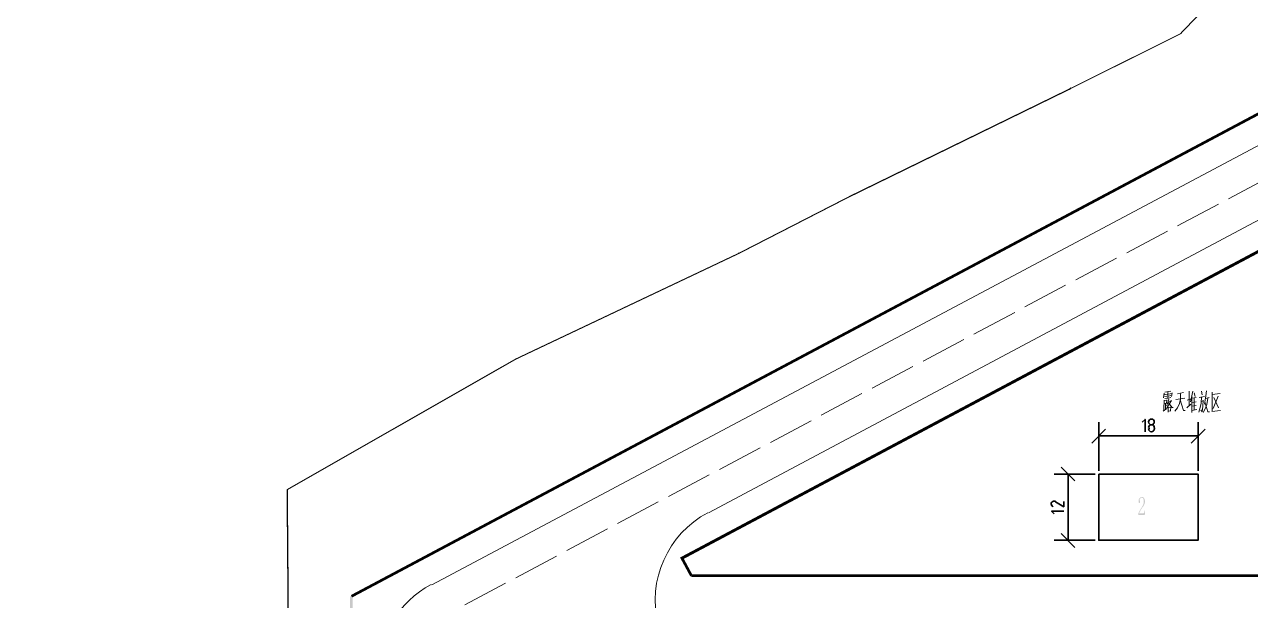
# Model space of a CAD drawing. Header units: millimetres. Extents: x 2315 to 4619, y 1334 to 1897.
# Drawn here: x 3229.7 to 3451.7, y 1636.6 to 1740.8 of the extents above; entities that cross this region are included whole.
import ezdxf

# ---------------------------------------------------------------- set-up
doc = ezdxf.new("R2010")
doc.units = ezdxf.units.MM
doc.linetypes.add('PDF_IMPORT', pattern=[1, 0.8, -0.2])
for name, color, linetype, true_color in [('PDF_0', 9, 'Continuous', 0x808080), ('PDF_0-新增征地', 7, 'Continuous', 0x00a5dd), ('PDF_站场道路', 7, 'Continuous', 0x957000), ('PDF_转运站初步方案', 7, 'Continuous', 0x00b85c)]:
    doc.layers.add(name, color=color, linetype=linetype, true_color=true_color)
doc.layers.add('PDF_粗实线层', color=7, linetype='Continuous')
doc.layers.add('PDF_细实线层', color=7, linetype='Continuous')

msp = doc.modelspace()

# ---------------------------------------------------------------- hatches: boundary and pattern name
at = {"layer": 'PDF_细实线层', "transparency": 33554559}
msp.add_hatch(color=256, dxfattribs=at).paths.add_polyline_path([(3432.35, 1654.47), (3432.35, 1654.53), (3432.35, 1654.59), (3432.35, 1654.65), (3432.35, 1654.71), (3432.35, 1654.77), (3432.35, 1654.77), (3432.35, 1654.83), (3432.35, 1654.89), (3432.29, 1654.89), (3432.29, 1654.95), (3432.29, 1655.02), (3432.29, 1655.02), (3432.23, 1655.08), (3432.23, 1655.08), (3432.23, 1655.08), (3432.17, 1655.14), (3432.17, 1655.14), (3432.11, 1655.14), (3432.11, 1655.14), (3432.05, 1655.2), (3432.05, 1655.2), (3431.99, 1655.2), (3431.99, 1655.2), (3431.93, 1655.2), (3431.93, 1655.2), (3431.87, 1655.2), (3431.87, 1655.14), (3431.8, 1655.14), (3431.8, 1655.14), (3431.74, 1655.08), (3431.74, 1655.08), (3431.74, 1655.08), (3431.68, 1655.02), (3431.68, 1655.02), (3431.68, 1654.95), (3431.62, 1654.95), (3431.62, 1654.89), (3431.62, 1654.83), (3431.62, 1654.83), (3431.62, 1654.77), (3431.62, 1654.77), (3431.62, 1654.71), (3431.62, 1654.65), (3431.62, 1654.65), (3431.68, 1654.59), (3431.68, 1654.59), (3431.68, 1654.53), (3431.68, 1654.47), (3431.68, 1654.47), (3431.68, 1654.4), (3431.68, 1654.34), (3431.68, 1654.34), (3431.68, 1654.28), (3431.62, 1654.28), (3431.62, 1654.22), (3431.62, 1654.22), (3431.56, 1654.22), (3431.56, 1654.22), (3431.5, 1654.22), (3431.5, 1654.28), (3431.44, 1654.28), (3431.44, 1654.28), (3431.44, 1654.34), (3431.44, 1654.34), (3431.44, 1654.4), (3431.44, 1654.47), (3431.44, 1654.53), (3431.44, 1654.59), (3431.44, 1654.59), (3431.44, 1654.65), (3431.44, 1654.71), (3431.44, 1654.77), (3431.44, 1654.77), (3431.44, 1654.83), (3431.44, 1654.89), (3431.5, 1654.89), (3431.5, 1654.95), (3431.5, 1655.02), (3431.56, 1655.02), (3431.56, 1655.08), (3431.56, 1655.08), (3431.62, 1655.14), (3431.62, 1655.14), (3431.68, 1655.14), (3431.68, 1655.2), (3431.68, 1655.2), (3431.74, 1655.26), (3431.74, 1655.26), (3431.8, 1655.26), (3431.8, 1655.26), (3431.87, 1655.32), (3431.87, 1655.32), (3431.93, 1655.32), (3431.93, 1655.32), (3431.99, 1655.32), (3431.99, 1655.32), (3432.05, 1655.32), (3432.05, 1655.32), (3432.11, 1655.32), (3432.17, 1655.32), (3432.17, 1655.32), (3432.23, 1655.26), (3432.23, 1655.26), (3432.29, 1655.26), (3432.29, 1655.26), (3432.29, 1655.2), (3432.35, 1655.2), (3432.35, 1655.2), (3432.41, 1655.14), (3432.41, 1655.14), (3432.41, 1655.14), (3432.41, 1655.08), (3432.48, 1655.08), (3432.48, 1655.02), (3432.48, 1654.95), (3432.54, 1654.95), (3432.54, 1654.89), (3432.54, 1654.83), (3432.54, 1654.83), (3432.54, 1654.77), (3432.54, 1654.71), (3432.6, 1654.71), (3432.6, 1654.65), (3432.6, 1654.59), (3432.6, 1654.53), (3432.6, 1654.53), (3432.6, 1654.47), (3432.6, 1654.47), (3432.6, 1654.4), (3432.6, 1654.34), (3432.54, 1654.28), (3432.54, 1654.28), (3432.54, 1654.22), (3432.54, 1654.16), (3432.54, 1654.1), (3432.54, 1654.1), (3432.48, 1654.04), (3432.48, 1654.04), (3432.48, 1653.98), (3432.48, 1653.92), (3432.41, 1653.92), (3432.41, 1653.86), (3432.41, 1653.79), (3432.35, 1653.79), (3432.35, 1653.73), (3432.35, 1653.73), (3432.29, 1653.67), (3432.29, 1653.67), (3432.29, 1653.61), (3432.23, 1653.55), (3432.23, 1653.55), (3432.17, 1653.49), (3432.17, 1653.43), (3432.11, 1653.43), (3432.11, 1653.37), (3432.05, 1653.37), (3432.05, 1653.31), (3432.05, 1653.24), (3431.99, 1653.24), (3431.99, 1653.18), (3431.99, 1653.18), (3431.93, 1653.12), (3431.93, 1653.12), (3431.93, 1653.06), (3431.87, 1653.06), (3431.87, 1653), (3431.87, 1653), (3431.8, 1652.94), (3431.8, 1652.94), (3431.8, 1652.88), (3431.74, 1652.88), (3431.74, 1652.82), (3431.74, 1652.82), (3431.74, 1652.76), (3431.68, 1652.69), (3431.68, 1652.69), (3431.62, 1652.63), (3431.62, 1652.57), (3431.56, 1652.51), (3431.56, 1652.51), (3431.56, 1652.45), (3431.56, 1652.45), (3431.5, 1652.39), (3431.5, 1652.39), (3431.5, 1652.39), (3432.23, 1652.39), (3432.29, 1652.39), (3432.29, 1652.39), (3432.35, 1652.39), (3432.35, 1652.39), (3432.41, 1652.45), (3432.41, 1652.45), (3432.41, 1652.51), (3432.48, 1652.51), (3432.48, 1652.57), (3432.48, 1652.63), (3432.48, 1652.63), (3432.48, 1652.69), (3432.54, 1652.76), (3432.54, 1652.76), (3432.54, 1652.82), (3432.54, 1652.88), (3432.6, 1652.88), (3432.54, 1652.08), (3431.38, 1652.08), (3431.38, 1652.33), (3431.38, 1652.39), (3431.38, 1652.39), (3431.44, 1652.45), (3431.44, 1652.45), (3431.44, 1652.51), (3431.44, 1652.51), (3431.5, 1652.57), (3431.5, 1652.63), (3431.56, 1652.69), (3431.56, 1652.69), (3431.56, 1652.76), (3431.56, 1652.76), (3431.62, 1652.82), (3431.62, 1652.82), (3431.62, 1652.88), (3431.68, 1652.88), (3431.68, 1652.94), (3431.68, 1652.94), (3431.74, 1653), (3431.74, 1653), (3431.74, 1653.06), (3431.8, 1653.12), (3431.8, 1653.12), (3431.8, 1653.18), (3431.87, 1653.18), (3431.87, 1653.24), (3431.93, 1653.31), (3431.93, 1653.31), (3431.93, 1653.37), (3431.99, 1653.37), (3431.99, 1653.43), (3431.99, 1653.43), (3432.05, 1653.49), (3432.05, 1653.55), (3432.11, 1653.55), (3432.11, 1653.61), (3432.11, 1653.67), (3432.17, 1653.67), (3432.17, 1653.73), (3432.17, 1653.73), (3432.17, 1653.79), (3432.23, 1653.86), (3432.23, 1653.86), (3432.23, 1653.92), (3432.23, 1653.92), (3432.29, 1653.98), (3432.29, 1654.04), (3432.29, 1654.1), (3432.29, 1654.1), (3432.35, 1654.16), (3432.35, 1654.22), (3432.35, 1654.28), (3432.35, 1654.28), (3432.35, 1654.34), (3432.35, 1654.4), (3432.35, 1654.4), (3432.35, 1654.47), (3432.35, 1654.47)])
at = {"layer": 'PDF_转运站初步方案', "true_color": 0x00a5dd, "transparency": 33554559}
msp.add_hatch(color=142, dxfattribs=at).paths.add_polyline_path([(3288.68, 1482.33), (3289.17, 1482.33), (3289.17, 1637.35), (3288.68, 1637.35)])

# ---------------------------------------------------------------- linework, layer by layer
at = {"layer": 'PDF_0', "color": 4, "lineweight": 35}
for points in [[(3425.44, 1667.58), (3422.93, 1665.08)], [(3440.95, 1665.08), (3443.46, 1667.58)], [(3419.88, 1658.24), (3417.38, 1660.74)], [(3417.38, 1648.71), (3419.88, 1646.21)]]:
    msp.add_lwpolyline(points, dxfattribs=at)
at = {"layer": 'PDF_0-新增征地', "lineweight": 0}
msp.add_lwpolyline([(3599.21, 1894.5, 0.215, 0.215, 0), (3559.02, 1852.08, 0.218, 0.218, 0), (3539.02, 1830.37, 0.173, 0.173, 0), (3523.17, 1814.73, 0.172, 0.172, 0), (3459.03, 1760, 0.215, 0.215, 0), (3439, 1739.14, 0.165, 0.165, 0), (3419.03, 1729.18, 0.218, 0.218, 0), (3379.02, 1709.64, 0.191, 0.191, 0), (3359.01, 1699.38, 0.192, 0.192, 0), (3318.64, 1680.26, 0.197, 0.197, 0), (3277.29, 1656.65, 0.244, 0.244, 0), (3277.99, 1569.27, 0.155, 0.155, 0), (3257.68, 1547.25, 0.135, 0.135, 0), (3225.06, 1524.72, 0.22, 0.22, 0), (3217.15, 1519.49, 0.207, 0.207, 0), (3197.15, 1504.8, 0.193, 0.193, 0), (3156.77, 1490.48, 0.193, 0.193, 0), (3136.62, 1485.84, 0.193, 0.193, 0), (3116.52, 1481.2, 0, 0, 0)], format="xyseb", dxfattribs=at)
for points in [[(3419.15, 1729.34), (3418.9, 1729.03)], [(3358.98, 1699.47), (3359.04, 1699.29)]]:
    msp.add_lwpolyline(points, dxfattribs=at)
at = {"layer": 'PDF_站场道路', "lineweight": 9}
for points in [[(3505.21, 1746.68), (3303.46, 1639.43)], [(3469.17, 1713.95), (3353.55, 1652.44)]]:
    msp.add_lwpolyline(points, dxfattribs=at)
at = {"layer": 'PDF_站场道路', "linetype": 'PDF_IMPORT', "lineweight": 9, "ltscale": 10.437724}
msp.add_lwpolyline([(3309.45, 1635.82), (3458.18, 1714.86), (3503.2, 1738.81)], dxfattribs=at)
at = {"layer": 'PDF_站场道路', "lineweight": 9}
for centre, end in [((3361.89, 1636.6), 270), ((3311.81, 1623.59), 180)]:
    msp.add_arc(centre, 17.99, 117.9987, end, dxfattribs=at)
at = {"layer": 'PDF_粗实线层', "color": 4, "lineweight": 35}
for points in [[(3432.59, 1667.1), (3432.59, 1669.36), (3432.04, 1668.87)], [(3424.22, 1660.07), (3424.22, 1668.87)], [(3433.32, 1667.58), (3433.32, 1667.83)], [(3434.3, 1667.83), (3434.3, 1667.58)], [(3442.18, 1660.07), (3442.18, 1668.87)], [(3424.22, 1666.36), (3442.18, 1666.36)], [(3423.55, 1659.46), (3416.15, 1659.46)], [(3418.66, 1659.46), (3418.66, 1647.49)], [(3416.4, 1654.45), (3417.86, 1653.54), (3417.86, 1654.51)], [(3417.86, 1652.74), (3415.67, 1652.74), (3416.15, 1652.25)], [(3423.55, 1647.49), (3416.15, 1647.49)]]:
    msp.add_lwpolyline(points, dxfattribs=at)
at = {"layer": 'PDF_粗实线层', "lineweight": 35}
msp.add_lwpolyline([(3424.22, 1659.46), (3442.18, 1659.46), (3442.18, 1647.49), (3424.22, 1647.49)], close=True, dxfattribs=at)
at = {"layer": 'PDF_粗实线层', "color": 4, "lineweight": 35}
msp.add_lwpolyline([(3416.4, 1654.5, 0.590539), (3415.6, 1654.06, 0.338464), (3415.98, 1653.56)], format="xyb", dxfattribs=at)
msp.add_circle((3433.73, 1668.91), 0.519, dxfattribs=at)
for centre, start, end in [((3433.73, 1667.87), 0, 180), ((3433.73, 1667.63), 180, 360)]:
    msp.add_arc(centre, 0.519, start, end, dxfattribs=at)
at = {"layer": 'PDF_转运站初步方案', "color": 142, "lineweight": 0, "true_color": 0x00a5dd}
for points in [[(3288.92, 1637.35, 0.492, 0.492, 0), (3452.99, 1724.6, 0.492, 0.492, 0), (3504.97, 1752.21, 0.477, 0.477, 0), (3516.08, 1764.67, 0.563, 0.563, 0), (3599.49, 1858.28, 0, 0, 0)], [(3350.43, 1641.08, 0.489, 0.489, 0), (3411.82, 1641.08, 0.489, 0.489, 0), (3474.36, 1641.08, 0.489, 0.489, 0), (3474.36, 1703.26, 0.489, 0.489, 0), (3459.71, 1703.26, 0.531, 0.531, 0), (3348.75, 1644.25, 0.492, 0.492, 0), (3350.46, 1641.08, 0, 0, 0)]]:
    msp.add_lwpolyline(points, format="xyseb", dxfattribs=at)
at = {"layer": 'PDF_转运站初步方案', "color": 142, "lineweight": 5, "true_color": 0x00a5dd}
for points in [[(3436.07, 1674.12), (3435.94, 1673.27)], [(3436.01, 1673.81), (3437.47, 1674.06)], [(3436.19, 1674.3), (3437.23, 1674.49)], [(3436.19, 1673.51), (3436.56, 1673.57)], [(3436.74, 1674.3), (3436.74, 1673.08)], [(3436.86, 1673.57), (3437.23, 1673.69)], [(3437.47, 1674.18), (3437.35, 1673.51)], [(3439, 1674), (3439, 1673.02), (3438.82, 1672.23), (3438.45, 1671.43), (3437.96, 1670.82)], [(3438.45, 1674), (3439.55, 1674.24)], [(3440.59, 1674.49), (3440.59, 1671.86)], [(3441.26, 1674.49), (3440.83, 1672.53)], [(3441.08, 1673.51), (3441.08, 1670.58)], [(3441.5, 1674.18), (3441.63, 1673.51)], [(3442.79, 1673.45), (3442.72, 1672.29), (3442.6, 1671.74), (3442.3, 1670.64)], [(3442.36, 1673.33), (3443.34, 1673.51)], [(3442.79, 1674.49), (3442.91, 1673.81)], [(3443.7, 1674.55), (3443.58, 1673.63), (3443.46, 1672.84), (3443.34, 1672.1)], [(3444.74, 1670.76), (3444.74, 1674.3)], [(3444.74, 1673.88), (3446.21, 1674.06)], [(3445.84, 1673.57), (3444.92, 1671.31)], [(3435.88, 1670.82), (3436.56, 1671.31)], [(3436.01, 1671.98), (3436.01, 1670.94)], [(3436.07, 1672.84), (3436.07, 1672.04)], [(3436.07, 1672.72), (3436.56, 1672.78)], [(3436.56, 1672.29), (3436.07, 1672.23)], [(3436.19, 1673.14), (3436.56, 1673.2)], [(3436.31, 1672.23), (3436.31, 1671.13)], [(3436.31, 1671.8), (3436.62, 1671.92)], [(3436.56, 1672.9), (3436.49, 1672.29)], [(3437.35, 1672.78), (3436.98, 1672.1), (3436.56, 1671.43)], [(3436.92, 1673.02), (3436.62, 1672.04)], [(3436.8, 1672.59), (3437.35, 1672.72)], [(3436.8, 1672.41), (3437.47, 1671.49), (3437.66, 1671.49)], [(3436.8, 1671.55), (3436.8, 1670.64)], [(3436.8, 1671.43), (3437.23, 1671.49)], [(3436.86, 1673.2), (3437.23, 1673.33)], [(3437.23, 1671.62), (3437.17, 1670.88)], [(3438.14, 1672.96), (3439.79, 1673.2)], [(3438.94, 1672.9), (3439.55, 1670.94), (3439.85, 1670.94)], [(3440.16, 1671.43), (3440.89, 1672.1)], [(3440.22, 1672.84), (3440.83, 1673.02)], [(3441.08, 1673.2), (3441.87, 1673.33)], [(3441.14, 1672.41), (3441.87, 1672.53)], [(3441.14, 1671.74), (3441.87, 1671.86)], [(3441.5, 1673.2), (3441.5, 1671.07)], [(3443.09, 1672.84), (3443.03, 1671.74), (3442.91, 1670.7), (3442.66, 1671.07)], [(3442.72, 1672.59), (3443.09, 1672.72)], [(3443.95, 1673.2), (3443.76, 1672.04), (3443.46, 1671.25), (3443.09, 1670.58)], [(3443.4, 1672.53), (3443.95, 1670.7), (3444.25, 1670.7)], [(3443.52, 1673.14), (3444.19, 1673.33)], [(3445.05, 1673.33), (3445.9, 1671.43)], [(3437.23, 1670.88), (3436.8, 1670.82)], [(3441.08, 1670.94), (3441.99, 1671.13)], [(3446.27, 1670.94), (3444.68, 1670.76)]]:
    msp.add_lwpolyline(points, dxfattribs=at)

doc.saveas('drawing.dxf')
